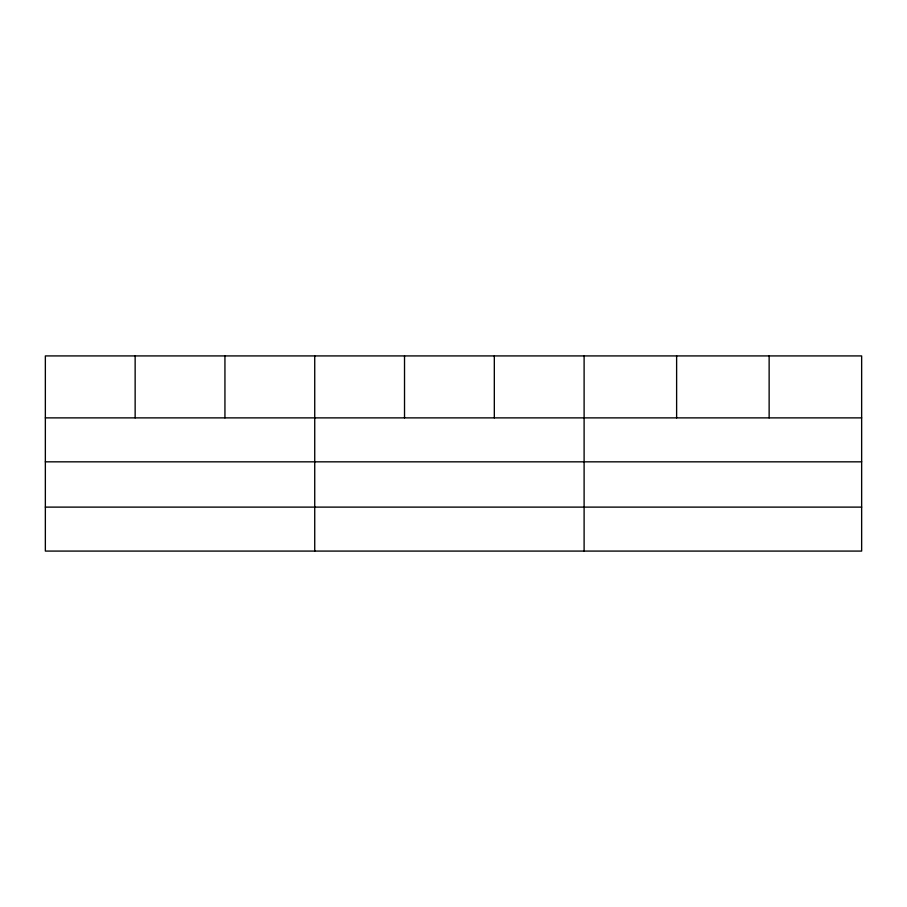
<?xml version="1.0" encoding="UTF-8"?>
<svg xmlns="http://www.w3.org/2000/svg" width="907" height="907" viewBox="0 0 907 907"><rect width="100%" height="100%" fill="white"/><g stroke="black" fill="none" stroke-linecap="round" stroke-linejoin="round"><path stroke-width="1.36" d="M861.65 461.833L861.65 355.918L45.35 355.918L45.35 551.082L861.65 551.082L861.65 461.833L45.35 461.833M45.35 417.878L861.65 417.878M45.35 507.115L861.65 507.115M769.136 355.918L769.136 417.878M676.622 355.918L676.622 417.878M584.108 355.918L584.108 551.082M494.315 355.918L494.315 417.878M404.522 355.918L404.522 417.878M314.729 355.918L314.729 551.082M224.936 355.918L224.936 417.878M135.143 355.918L135.143 417.878"/></g></svg>
